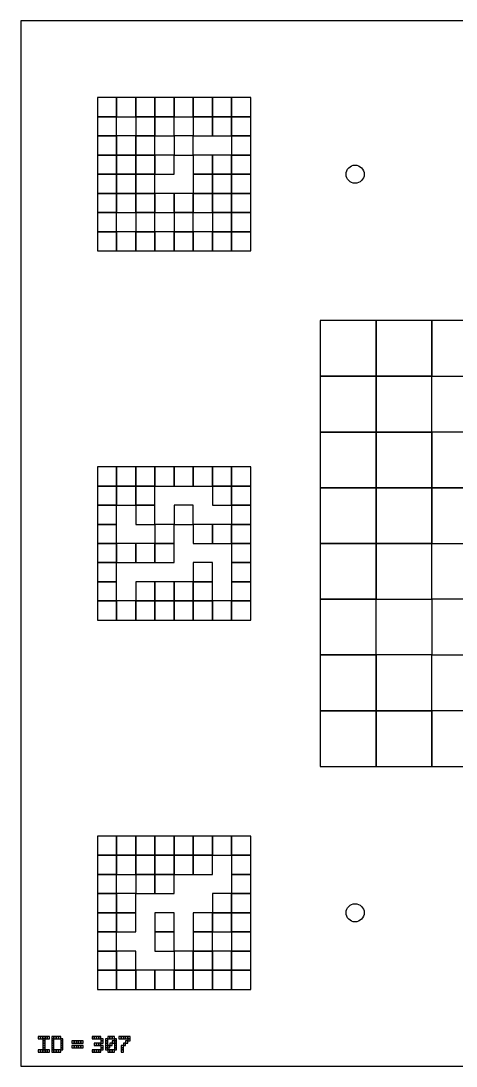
# Model space of a CAD drawing. Extents: x 0 to 1260, y 0 to 1580.
# Drawn here: x 960 to 1085, y 1280 to 1580 of the extents above; entities that cross this region are included whole.
import ezdxf

# ---------------------------------------------------------------- set-up
doc = ezdxf.new("R2010")
doc.units = 0
for name, color, linetype in [('BLACK_POCKET', 7, 'CONTINUOUS'), ('BOARD_TEXT', 7, 'CONTINUOUS'), ('CUT', 7, 'CONTINUOUS'), ('MOUNT_HOLE', 6, 'CONTINUOUS')]:
    doc.layers.add(name, color=color, linetype=linetype)

msp = doc.modelspace()

# ---------------------------------------------------------------- linework, layer by layer
at = {"layer": 'BLACK_POCKET'}
for p, q in [((987.5, 1558), (982, 1558)), ((982, 1558), (982, 1552.5)), ((987.5, 1552.5), (987.5, 1558)), ((993, 1558), (987.5, 1558)), ((987.5, 1558), (987.5, 1552.5)), ((993, 1552.5), (993, 1558)), ((998.5, 1558), (993, 1558)), ((993, 1558), (993, 1552.5)), ((998.5, 1552.5), (998.5, 1558)), ((1004, 1558), (998.5, 1558)), ((998.5, 1558), (998.5, 1552.5)), ((1004, 1552.5), (1004, 1558)), ((1009.5, 1558), (1004, 1558)), ((1004, 1558), (1004, 1552.5)), ((1009.5, 1552.5), (1009.5, 1558)), ((1015, 1558), (1009.5, 1558)), ((1009.5, 1558), (1009.5, 1552.5)), ((1015, 1552.5), (1015, 1558)), ((1020.5, 1558), (1015, 1558)), ((1015, 1558), (1015, 1552.5)), ((1020.5, 1552.5), (1020.5, 1558)), ((1026, 1558), (1020.5, 1558)), ((1020.5, 1558), (1020.5, 1552.5)), ((1026, 1552.5), (1026, 1558)), ((982, 1552.5), (987.5, 1552.5)), ((987.5, 1552.5), (982, 1552.5)), ((982, 1552.5), (982, 1547)), ((987.5, 1552.5), (993, 1552.5)), ((987.5, 1547), (987.5, 1552.5)), ((993, 1552.5), (998.5, 1552.5)), ((998.5, 1552.5), (993, 1552.5)), ((993, 1552.5), (993, 1547)), ((998.5, 1552.5), (1004, 1552.5)), ((998.5, 1547), (998.5, 1552.5)), ((1004, 1552.5), (998.5, 1552.5)), ((998.5, 1552.5), (998.5, 1547)), ((1004, 1552.5), (1009.5, 1552.5)), ((1004, 1547), (1004, 1552.5)), ((1009.5, 1552.5), (1015, 1552.5)), ((1015, 1552.5), (1009.5, 1552.5)), ((1009.5, 1552.5), (1009.5, 1547)), ((1015, 1552.5), (1020.5, 1552.5)), ((1015, 1547), (1015, 1552.5)), ((1020.5, 1552.5), (1015, 1552.5)), ((1015, 1552.5), (1015, 1547)), ((1020.5, 1552.5), (1026, 1552.5)), ((1020.5, 1547), (1020.5, 1552.5)), ((1026, 1552.5), (1020.5, 1552.5)), ((1020.5, 1552.5), (1020.5, 1547)), ((1026, 1547), (1026, 1552.5)), ((982, 1547), (987.5, 1547)), ((987.5, 1547), (982, 1547)), ((982, 1547), (982, 1541.5)), ((987.5, 1541.5), (987.5, 1547)), ((993, 1547), (987.5, 1547)), ((987.5, 1547), (987.5, 1541.5)), ((993, 1547), (998.5, 1547)), ((993, 1541.5), (993, 1547)), ((998.5, 1547), (993, 1547)), ((993, 1547), (993, 1541.5)), ((998.5, 1547), (1004, 1547)), ((998.5, 1541.5), (998.5, 1547)), ((1009.5, 1547), (1004, 1547)), ((1004, 1547), (1004, 1541.5)), ((1009.5, 1547), (1015, 1547)), ((1009.5, 1541.5), (1009.5, 1547)), ((1015, 1547), (1020.5, 1547)), ((1020.5, 1547), (1026, 1547)), ((1026, 1547), (1020.5, 1547)), ((1020.5, 1547), (1020.5, 1541.5)), ((1026, 1541.5), (1026, 1547)), ((982, 1541.5), (987.5, 1541.5)), ((987.5, 1541.5), (982, 1541.5)), ((982, 1541.5), (982, 1536)), ((987.5, 1541.5), (993, 1541.5)), ((987.5, 1536), (987.5, 1541.5)), ((993, 1541.5), (987.5, 1541.5)), ((987.5, 1541.5), (987.5, 1536)), ((993, 1541.5), (998.5, 1541.5)), ((993, 1536), (993, 1541.5)), ((998.5, 1541.5), (993, 1541.5)), ((993, 1541.5), (993, 1536)), ((998.5, 1536), (998.5, 1541.5)), ((1004, 1541.5), (998.5, 1541.5)), ((998.5, 1541.5), (998.5, 1536)), ((1004, 1541.5), (1009.5, 1541.5)), ((1004, 1536), (1004, 1541.5)), ((1015, 1541.5), (1009.5, 1541.5)), ((1009.5, 1541.5), (1009.5, 1536)), ((1015, 1536), (1015, 1541.5)), ((1020.5, 1541.5), (1015, 1541.5)), ((1015, 1541.5), (1015, 1536)), ((1020.5, 1541.5), (1026, 1541.5)), ((1020.5, 1536), (1020.5, 1541.5)), ((1026, 1541.5), (1020.5, 1541.5)), ((1020.5, 1541.5), (1020.5, 1536)), ((1026, 1536), (1026, 1541.5)), ((982, 1536), (987.5, 1536)), ((987.5, 1536), (982, 1536)), ((982, 1536), (982, 1530.5)), ((987.5, 1536), (993, 1536)), ((987.5, 1530.5), (987.5, 1536)), ((993, 1536), (987.5, 1536)), ((987.5, 1536), (987.5, 1530.5)), ((993, 1536), (998.5, 1536)), ((993, 1530.5), (993, 1536)), ((998.5, 1536), (993, 1536)), ((993, 1536), (993, 1530.5)), ((998.5, 1536), (1004, 1536)), ((998.5, 1530.5), (998.5, 1536)), ((1009.5, 1536), (1015, 1536)), ((1015, 1536), (1009.5, 1536)), ((1009.5, 1536), (1009.5, 1530.5)), ((1015, 1536), (1020.5, 1536)), ((1015, 1530.5), (1015, 1536)), ((1020.5, 1536), (1015, 1536)), ((1015, 1536), (1015, 1530.5)), ((1020.5, 1536), (1026, 1536)), ((1020.5, 1530.5), (1020.5, 1536)), ((1026, 1536), (1020.5, 1536)), ((1020.5, 1536), (1020.5, 1530.5)), ((1026, 1530.5), (1026, 1536)), ((982, 1530.5), (987.5, 1530.5)), ((987.5, 1530.5), (982, 1530.5)), ((982, 1530.5), (982, 1525)), ((987.5, 1530.5), (993, 1530.5)), ((987.5, 1525), (987.5, 1530.5)), ((993, 1530.5), (987.5, 1530.5)), ((987.5, 1530.5), (987.5, 1525)), ((993, 1530.5), (998.5, 1530.5)), ((993, 1525), (993, 1530.5)), ((998.5, 1530.5), (993, 1530.5)), ((993, 1530.5), (993, 1525)), ((998.5, 1525), (998.5, 1530.5)), ((1004, 1530.5), (998.5, 1530.5)), ((998.5, 1530.5), (998.5, 1525)), ((1004, 1525), (1004, 1530.5)), ((1009.5, 1530.5), (1004, 1530.5)), ((1004, 1530.5), (1004, 1525)), ((1009.5, 1530.5), (1015, 1530.5)), ((1009.5, 1525), (1009.5, 1530.5)), ((1015, 1530.5), (1009.5, 1530.5)), ((1009.5, 1530.5), (1009.5, 1525)), ((1015, 1530.5), (1020.5, 1530.5)), ((1015, 1525), (1015, 1530.5)), ((1020.5, 1530.5), (1015, 1530.5)), ((1015, 1530.5), (1015, 1525)), ((1020.5, 1530.5), (1026, 1530.5)), ((1020.5, 1525), (1020.5, 1530.5)), ((1026, 1530.5), (1020.5, 1530.5)), ((1020.5, 1530.5), (1020.5, 1525)), ((1026, 1525), (1026, 1530.5)), ((982, 1525), (987.5, 1525)), ((987.5, 1525), (982, 1525)), ((982, 1525), (982, 1519.5)), ((987.5, 1525), (993, 1525)), ((987.5, 1519.5), (987.5, 1525)), ((993, 1525), (998.5, 1525)), ((998.5, 1525), (993, 1525)), ((993, 1525), (993, 1519.5)), ((998.5, 1525), (1004, 1525)), ((998.5, 1519.5), (998.5, 1525)), ((1004, 1525), (1009.5, 1525)), ((1009.5, 1525), (1004, 1525)), ((1004, 1525), (1004, 1519.5)), ((1009.5, 1525), (1015, 1525)), ((1009.5, 1519.5), (1009.5, 1525)), ((1015, 1525), (1020.5, 1525)), ((1020.5, 1525), (1015, 1525)), ((1015, 1525), (1015, 1519.5)), ((1020.5, 1525), (1026, 1525)), ((1020.5, 1519.5), (1020.5, 1525)), ((1026, 1525), (1020.5, 1525)), ((1020.5, 1525), (1020.5, 1519.5)), ((1026, 1519.5), (1026, 1525)), ((982, 1519.5), (987.5, 1519.5)), ((987.5, 1519.5), (982, 1519.5)), ((982, 1519.5), (982, 1514)), ((987.5, 1514), (987.5, 1519.5)), ((993, 1519.5), (987.5, 1519.5)), ((987.5, 1519.5), (987.5, 1514)), ((993, 1519.5), (998.5, 1519.5)), ((993, 1514), (993, 1519.5)), ((998.5, 1519.5), (993, 1519.5)), ((993, 1519.5), (993, 1514)), ((998.5, 1514), (998.5, 1519.5)), ((1004, 1519.5), (998.5, 1519.5)), ((998.5, 1519.5), (998.5, 1514)), ((1004, 1519.5), (1009.5, 1519.5)), ((1004, 1514), (1004, 1519.5)), ((1009.5, 1519.5), (1004, 1519.5)), ((1004, 1519.5), (1004, 1514)), ((1009.5, 1514), (1009.5, 1519.5)), ((1015, 1519.5), (1009.5, 1519.5)), ((1009.5, 1519.5), (1009.5, 1514)), ((1015, 1519.5), (1020.5, 1519.5)), ((1015, 1514), (1015, 1519.5)), ((1020.5, 1519.5), (1015, 1519.5)), ((1015, 1519.5), (1015, 1514)), ((1020.5, 1519.5), (1026, 1519.5)), ((1020.5, 1514), (1020.5, 1519.5)), ((1026, 1519.5), (1020.5, 1519.5)), ((1020.5, 1519.5), (1020.5, 1514)), ((1026, 1514), (1026, 1519.5)), ((982, 1514), (987.5, 1514)), ((987.5, 1514), (993, 1514)), ((993, 1514), (998.5, 1514)), ((998.5, 1514), (1004, 1514)), ((1004, 1514), (1009.5, 1514)), ((1009.5, 1514), (1015, 1514)), ((1015, 1514), (1020.5, 1514)), ((1020.5, 1514), (1026, 1514)), ((1062, 1494), (1046, 1494)), ((1046, 1494), (1046, 1478)), ((1062, 1478), (1062, 1494)), ((1078, 1494), (1062, 1494)), ((1062, 1494), (1062, 1478)), ((1078, 1478), (1078, 1494)), ((1094, 1494), (1078, 1494)), ((1078, 1494), (1078, 1478)), ((1046, 1478), (1062, 1478)), ((1062, 1478), (1046, 1478)), ((1046, 1478), (1046, 1462)), ((1062, 1478), (1078, 1478)), ((1062, 1462), (1062, 1478)), ((1078, 1478), (1062, 1478)), ((1062, 1478), (1062, 1462)), ((1078, 1478), (1094, 1478)), ((1078, 1462), (1078, 1478)), ((1046, 1462), (1062, 1462)), ((1062, 1462), (1046, 1462)), ((1046, 1462), (1046, 1446)), ((1062, 1462), (1078, 1462)), ((1062, 1446), (1062, 1462)), ((1078, 1462), (1062, 1462)), ((1062, 1462), (1062, 1446)), ((1078, 1446), (1078, 1462)), ((1094, 1462), (1078, 1462)), ((1078, 1462), (1078, 1446)), ((987.5, 1452), (982, 1452)), ((982, 1452), (982, 1446.5)), ((987.5, 1446.5), (987.5, 1452)), ((993, 1452), (987.5, 1452)), ((987.5, 1452), (987.5, 1446.5)), ((993, 1446.5), (993, 1452)), ((998.5, 1452), (993, 1452)), ((993, 1452), (993, 1446.5)), ((998.5, 1446.5), (998.5, 1452)), ((1004, 1452), (998.5, 1452)), ((998.5, 1452), (998.5, 1446.5)), ((1004, 1446.5), (1004, 1452)), ((1009.5, 1452), (1004, 1452)), ((1004, 1452), (1004, 1446.5)), ((1009.5, 1446.5), (1009.5, 1452)), ((1015, 1452), (1009.5, 1452)), ((1009.5, 1452), (1009.5, 1446.5)), ((1015, 1446.5), (1015, 1452)), ((1020.5, 1452), (1015, 1452)), ((1015, 1452), (1015, 1446.5)), ((1020.5, 1446.5), (1020.5, 1452)), ((1026, 1452), (1020.5, 1452)), ((1020.5, 1452), (1020.5, 1446.5)), ((1026, 1446.5), (1026, 1452)), ((982, 1446.5), (987.5, 1446.5)), ((987.5, 1446.5), (982, 1446.5)), ((982, 1446.5), (982, 1441)), ((987.5, 1446.5), (993, 1446.5)), ((987.5, 1441), (987.5, 1446.5)), ((993, 1446.5), (987.5, 1446.5)), ((987.5, 1446.5), (987.5, 1441)), ((993, 1446.5), (998.5, 1446.5)), ((993, 1441), (993, 1446.5)), ((998.5, 1446.5), (993, 1446.5)), ((993, 1446.5), (993, 1441)), ((998.5, 1446.5), (1004, 1446.5)), ((998.5, 1441), (998.5, 1446.5)), ((1004, 1446.5), (1009.5, 1446.5)), ((1009.5, 1446.5), (1015, 1446.5)), ((1015, 1446.5), (1020.5, 1446.5)), ((1020.5, 1446.5), (1015, 1446.5)), ((1015, 1446.5), (1015, 1441)), ((1020.5, 1446.5), (1026, 1446.5)), ((1020.5, 1441), (1020.5, 1446.5)), ((1026, 1446.5), (1020.5, 1446.5)), ((1020.5, 1446.5), (1020.5, 1441)), ((1026, 1441), (1026, 1446.5)), ((1046, 1446), (1062, 1446)), ((1062, 1446), (1046, 1446)), ((1046, 1446), (1046, 1430)), ((1062, 1446), (1078, 1446)), ((1062, 1430), (1062, 1446)), ((1078, 1446), (1062, 1446)), ((1062, 1446), (1062, 1430)), ((1078, 1446), (1094, 1446)), ((1078, 1430), (1078, 1446)), ((1094, 1446), (1078, 1446)), ((1078, 1446), (1078, 1430)), ((982, 1441), (987.5, 1441)), ((987.5, 1441), (982, 1441)), ((982, 1441), (982, 1435.5)), ((987.5, 1441), (993, 1441)), ((987.5, 1435.5), (987.5, 1441)), ((993, 1441), (998.5, 1441)), ((998.5, 1441), (993, 1441)), ((993, 1441), (993, 1435.5)), ((998.5, 1435.5), (998.5, 1441)), ((1009.5, 1441), (1004, 1441)), ((1004, 1441), (1004, 1435.5)), ((1009.5, 1435.5), (1009.5, 1441)), ((1015, 1441), (1020.5, 1441)), ((1020.5, 1441), (1026, 1441)), ((1026, 1441), (1020.5, 1441)), ((1020.5, 1441), (1020.5, 1435.5)), ((1026, 1435.5), (1026, 1441)), ((982, 1435.5), (987.5, 1435.5)), ((987.5, 1435.5), (982, 1435.5)), ((982, 1435.5), (982, 1430)), ((987.5, 1430), (987.5, 1435.5)), ((993, 1435.5), (998.5, 1435.5)), ((1004, 1435.5), (998.5, 1435.5)), ((998.5, 1435.5), (998.5, 1430)), ((1004, 1435.5), (1009.5, 1435.5)), ((1004, 1430), (1004, 1435.5)), ((1015, 1435.5), (1009.5, 1435.5)), ((1009.5, 1435.5), (1009.5, 1430)), ((1015, 1430), (1015, 1435.5)), ((1020.5, 1435.5), (1015, 1435.5)), ((1015, 1435.5), (1015, 1430)), ((1020.5, 1435.5), (1026, 1435.5)), ((1020.5, 1430), (1020.5, 1435.5)), ((1026, 1435.5), (1020.5, 1435.5)), ((1020.5, 1435.5), (1020.5, 1430)), ((1026, 1430), (1026, 1435.5)), ((982, 1430), (987.5, 1430)), ((987.5, 1430), (982, 1430)), ((982, 1430), (982, 1424.5)), ((987.5, 1424.5), (987.5, 1430)), ((993, 1430), (987.5, 1430)), ((987.5, 1430), (987.5, 1424.5)), ((993, 1424.5), (993, 1430)), ((998.5, 1430), (993, 1430)), ((993, 1430), (993, 1424.5)), ((998.5, 1430), (1004, 1430)), ((998.5, 1424.5), (998.5, 1430)), ((1004, 1430), (998.5, 1430)), ((998.5, 1430), (998.5, 1424.5)), ((1004, 1424.5), (1004, 1430)), ((1009.5, 1430), (1015, 1430)), ((1015, 1430), (1020.5, 1430)), ((1020.5, 1430), (1026, 1430)), ((1026, 1430), (1020.5, 1430)), ((1020.5, 1430), (1020.5, 1424.5)), ((1026, 1424.5), (1026, 1430)), ((1046, 1430), (1062, 1430)), ((1062, 1430), (1046, 1430)), ((1046, 1430), (1046, 1414)), ((1062, 1430), (1078, 1430)), ((1062, 1414), (1062, 1430)), ((1078, 1430), (1062, 1430)), ((1062, 1430), (1062, 1414)), ((1078, 1430), (1094, 1430)), ((1078, 1414), (1078, 1430)), ((982, 1424.5), (987.5, 1424.5)), ((987.5, 1424.5), (982, 1424.5)), ((982, 1424.5), (982, 1419)), ((987.5, 1424.5), (993, 1424.5)), ((987.5, 1419), (987.5, 1424.5)), ((993, 1424.5), (998.5, 1424.5)), ((998.5, 1424.5), (1004, 1424.5)), ((1015, 1424.5), (1009.5, 1424.5)), ((1009.5, 1424.5), (1009.5, 1419)), ((1015, 1419), (1015, 1424.5)), ((1020.5, 1424.5), (1026, 1424.5)), ((1026, 1424.5), (1020.5, 1424.5)), ((1020.5, 1424.5), (1020.5, 1419)), ((1026, 1419), (1026, 1424.5)), ((982, 1419), (987.5, 1419)), ((987.5, 1419), (982, 1419)), ((982, 1419), (982, 1413.5)), ((987.5, 1413.5), (987.5, 1419)), ((998.5, 1419), (993, 1419)), ((993, 1419), (993, 1413.5)), ((998.5, 1413.5), (998.5, 1419)), ((1004, 1419), (998.5, 1419)), ((998.5, 1419), (998.5, 1413.5)), ((1004, 1413.5), (1004, 1419)), ((1009.5, 1419), (1004, 1419)), ((1004, 1419), (1004, 1413.5)), ((1009.5, 1419), (1015, 1419)), ((1009.5, 1413.5), (1009.5, 1419)), ((1015, 1419), (1009.5, 1419)), ((1009.5, 1419), (1009.5, 1413.5)), ((1015, 1413.5), (1015, 1419)), ((1020.5, 1419), (1026, 1419)), ((1026, 1419), (1020.5, 1419)), ((1020.5, 1419), (1020.5, 1413.5)), ((1026, 1413.5), (1026, 1419)), ((982, 1413.5), (987.5, 1413.5)), ((987.5, 1413.5), (982, 1413.5)), ((982, 1413.5), (982, 1408)), ((987.5, 1408), (987.5, 1413.5)), ((993, 1413.5), (987.5, 1413.5)), ((987.5, 1413.5), (987.5, 1408)), ((993, 1413.5), (998.5, 1413.5)), ((993, 1408), (993, 1413.5)), ((998.5, 1413.5), (993, 1413.5)), ((993, 1413.5), (993, 1408)), ((998.5, 1413.5), (1004, 1413.5)), ((998.5, 1408), (998.5, 1413.5)), ((1004, 1413.5), (998.5, 1413.5)), ((998.5, 1413.5), (998.5, 1408)), ((1004, 1413.5), (1009.5, 1413.5)), ((1004, 1408), (1004, 1413.5)), ((1009.5, 1413.5), (1004, 1413.5)), ((1004, 1413.5), (1004, 1408)), ((1009.5, 1413.5), (1015, 1413.5)), ((1009.5, 1408), (1009.5, 1413.5)), ((1015, 1413.5), (1009.5, 1413.5)), ((1009.5, 1413.5), (1009.5, 1408)), ((1015, 1408), (1015, 1413.5)), ((1020.5, 1413.5), (1015, 1413.5)), ((1015, 1413.5), (1015, 1408)), ((1020.5, 1413.5), (1026, 1413.5)), ((1020.5, 1408), (1020.5, 1413.5)), ((1026, 1413.5), (1020.5, 1413.5)), ((1020.5, 1413.5), (1020.5, 1408)), ((1026, 1408), (1026, 1413.5)), ((1046, 1414), (1062, 1414)), ((1062, 1414), (1046, 1414)), ((1046, 1414), (1046, 1398)), ((1062, 1414), (1078, 1414)), ((1062, 1398), (1062, 1414)), ((1094, 1414), (1078, 1414)), ((1078, 1414), (1078, 1398)), ((982, 1408), (987.5, 1408)), ((987.5, 1408), (993, 1408)), ((993, 1408), (998.5, 1408)), ((998.5, 1408), (1004, 1408)), ((1004, 1408), (1009.5, 1408)), ((1009.5, 1408), (1015, 1408)), ((1015, 1408), (1020.5, 1408)), ((1020.5, 1408), (1026, 1408)), ((1046, 1398), (1062, 1398)), ((1062, 1398), (1046, 1398)), ((1046, 1398), (1046, 1382)), ((1062, 1382), (1062, 1398)), ((1078, 1398), (1062, 1398)), ((1062, 1398), (1062, 1382)), ((1078, 1398), (1094, 1398)), ((1078, 1382), (1078, 1398)), ((1046, 1382), (1062, 1382)), ((1062, 1382), (1046, 1382)), ((1046, 1382), (1046, 1366)), ((1062, 1382), (1078, 1382)), ((1062, 1366), (1062, 1382)), ((1078, 1382), (1062, 1382)), ((1062, 1382), (1062, 1366)), ((1078, 1366), (1078, 1382)), ((1094, 1382), (1078, 1382)), ((1078, 1382), (1078, 1366)), ((1046, 1366), (1062, 1366)), ((1062, 1366), (1078, 1366)), ((1078, 1366), (1094, 1366)), ((987.5, 1346), (982, 1346)), ((982, 1346), (982, 1340.5)), ((987.5, 1340.5), (987.5, 1346)), ((993, 1346), (987.5, 1346)), ((987.5, 1346), (987.5, 1340.5)), ((993, 1340.5), (993, 1346)), ((998.5, 1346), (993, 1346)), ((993, 1346), (993, 1340.5)), ((998.5, 1340.5), (998.5, 1346)), ((1004, 1346), (998.5, 1346)), ((998.5, 1346), (998.5, 1340.5)), ((1004, 1340.5), (1004, 1346)), ((1009.5, 1346), (1004, 1346)), ((1004, 1346), (1004, 1340.5)), ((1009.5, 1340.5), (1009.5, 1346)), ((1015, 1346), (1009.5, 1346)), ((1009.5, 1346), (1009.5, 1340.5)), ((1015, 1340.5), (1015, 1346)), ((1020.5, 1346), (1015, 1346)), ((1015, 1346), (1015, 1340.5)), ((1020.5, 1340.5), (1020.5, 1346)), ((1026, 1346), (1020.5, 1346)), ((1020.5, 1346), (1020.5, 1340.5)), ((1026, 1340.5), (1026, 1346)), ((982, 1340.5), (987.5, 1340.5)), ((987.5, 1340.5), (982, 1340.5)), ((982, 1340.5), (982, 1335)), ((987.5, 1340.5), (993, 1340.5)), ((987.5, 1335), (987.5, 1340.5)), ((993, 1340.5), (987.5, 1340.5)), ((987.5, 1340.5), (987.5, 1335)), ((993, 1340.5), (998.5, 1340.5)), ((993, 1335), (993, 1340.5)), ((998.5, 1340.5), (993, 1340.5)), ((993, 1340.5), (993, 1335)), ((998.5, 1340.5), (1004, 1340.5)), ((998.5, 1335), (998.5, 1340.5)), ((1004, 1340.5), (998.5, 1340.5)), ((998.5, 1340.5), (998.5, 1335)), ((1004, 1340.5), (1009.5, 1340.5)), ((1004, 1335), (1004, 1340.5)), ((1009.5, 1340.5), (1004, 1340.5)), ((1004, 1340.5), (1004, 1335)), ((1009.5, 1340.5), (1015, 1340.5)), ((1009.5, 1335), (1009.5, 1340.5)), ((1015, 1340.5), (1009.5, 1340.5)), ((1009.5, 1340.5), (1009.5, 1335)), ((1015, 1340.5), (1020.5, 1340.5)), ((1015, 1335), (1015, 1340.5)), ((1020.5, 1340.5), (1026, 1340.5)), ((1026, 1340.5), (1020.5, 1340.5)), ((1020.5, 1340.5), (1020.5, 1335)), ((1026, 1335), (1026, 1340.5)), ((982, 1335), (987.5, 1335)), ((987.5, 1335), (982, 1335)), ((982, 1335), (982, 1329.5)), ((987.5, 1335), (993, 1335)), ((987.5, 1329.5), (987.5, 1335)), ((993, 1335), (998.5, 1335)), ((998.5, 1335), (993, 1335)), ((993, 1335), (993, 1329.5)), ((998.5, 1335), (1004, 1335)), ((998.5, 1329.5), (998.5, 1335)), ((1004, 1335), (998.5, 1335)), ((998.5, 1335), (998.5, 1329.5)), ((1004, 1335), (1009.5, 1335)), ((1004, 1329.5), (1004, 1335)), ((1009.5, 1335), (1015, 1335)), ((1020.5, 1335), (1026, 1335)), ((1026, 1335), (1020.5, 1335)), ((1020.5, 1335), (1020.5, 1329.5)), ((1026, 1329.5), (1026, 1335)), ((982, 1329.5), (987.5, 1329.5)), ((987.5, 1329.5), (982, 1329.5)), ((982, 1329.5), (982, 1324)), ((987.5, 1324), (987.5, 1329.5)), ((993, 1329.5), (987.5, 1329.5)), ((987.5, 1329.5), (987.5, 1324)), ((993, 1329.5), (998.5, 1329.5)), ((993, 1324), (993, 1329.5)), ((998.5, 1329.5), (1004, 1329.5)), ((1020.5, 1329.5), (1015, 1329.5)), ((1015, 1329.5), (1015, 1324)), ((1020.5, 1329.5), (1026, 1329.5)), ((1020.5, 1324), (1020.5, 1329.5)), ((1026, 1329.5), (1020.5, 1329.5)), ((1020.5, 1329.5), (1020.5, 1324)), ((1026, 1324), (1026, 1329.5)), ((982, 1324), (987.5, 1324)), ((987.5, 1324), (982, 1324)), ((982, 1324), (982, 1318.5)), ((987.5, 1324), (993, 1324)), ((987.5, 1318.5), (987.5, 1324)), ((993, 1324), (987.5, 1324)), ((987.5, 1324), (987.5, 1318.5)), ((993, 1318.5), (993, 1324)), ((1004, 1324), (998.5, 1324)), ((998.5, 1324), (998.5, 1318.5)), ((1004, 1318.5), (1004, 1324)), ((1015, 1324), (1009.5, 1324)), ((1009.5, 1324), (1009.5, 1318.5)), ((1015, 1324), (1020.5, 1324)), ((1015, 1318.5), (1015, 1324)), ((1020.5, 1324), (1015, 1324)), ((1015, 1324), (1015, 1318.5)), ((1020.5, 1324), (1026, 1324)), ((1020.5, 1318.5), (1020.5, 1324)), ((1026, 1324), (1020.5, 1324)), ((1020.5, 1324), (1020.5, 1318.5)), ((1026, 1318.5), (1026, 1324)), ((982, 1318.5), (987.5, 1318.5)), ((987.5, 1318.5), (982, 1318.5)), ((982, 1318.5), (982, 1313)), ((987.5, 1318.5), (993, 1318.5)), ((987.5, 1313), (987.5, 1318.5)), ((998.5, 1318.5), (1004, 1318.5)), ((1004, 1318.5), (998.5, 1318.5)), ((998.5, 1318.5), (998.5, 1313)), ((1004, 1313), (1004, 1318.5)), ((1009.5, 1318.5), (1015, 1318.5)), ((1015, 1318.5), (1009.5, 1318.5)), ((1009.5, 1318.5), (1009.5, 1313)), ((1015, 1318.5), (1020.5, 1318.5)), ((1015, 1313), (1015, 1318.5)), ((1020.5, 1318.5), (1026, 1318.5)), ((1026, 1318.5), (1020.5, 1318.5)), ((1020.5, 1318.5), (1020.5, 1313)), ((1026, 1313), (1026, 1318.5)), ((982, 1313), (987.5, 1313)), ((987.5, 1313), (982, 1313)), ((982, 1313), (982, 1307.5)), ((987.5, 1307.5), (987.5, 1313)), ((993, 1313), (987.5, 1313)), ((987.5, 1313), (987.5, 1307.5)), ((993, 1307.5), (993, 1313)), ((998.5, 1313), (1004, 1313)), ((1009.5, 1313), (1004, 1313)), ((1004, 1313), (1004, 1307.5)), ((1009.5, 1313), (1015, 1313)), ((1009.5, 1307.5), (1009.5, 1313)), ((1015, 1313), (1009.5, 1313)), ((1009.5, 1313), (1009.5, 1307.5)), ((1015, 1307.5), (1015, 1313)), ((1020.5, 1313), (1015, 1313)), ((1015, 1313), (1015, 1307.5)), ((1020.5, 1313), (1026, 1313)), ((1020.5, 1307.5), (1020.5, 1313)), ((1026, 1313), (1020.5, 1313)), ((1020.5, 1313), (1020.5, 1307.5)), ((1026, 1307.5), (1026, 1313)), ((982, 1307.5), (987.5, 1307.5)), ((987.5, 1307.5), (982, 1307.5)), ((982, 1307.5), (982, 1302)), ((987.5, 1307.5), (993, 1307.5)), ((987.5, 1302), (987.5, 1307.5)), ((993, 1307.5), (987.5, 1307.5)), ((987.5, 1307.5), (987.5, 1302)), ((993, 1302), (993, 1307.5)), ((998.5, 1307.5), (993, 1307.5)), ((993, 1307.5), (993, 1302)), ((998.5, 1302), (998.5, 1307.5)), ((1004, 1307.5), (998.5, 1307.5)), ((998.5, 1307.5), (998.5, 1302)), ((1004, 1307.5), (1009.5, 1307.5)), ((1004, 1302), (1004, 1307.5)), ((1009.5, 1307.5), (1004, 1307.5)), ((1004, 1307.5), (1004, 1302)), ((1009.5, 1307.5), (1015, 1307.5)), ((1009.5, 1302), (1009.5, 1307.5)), ((1015, 1307.5), (1009.5, 1307.5)), ((1009.5, 1307.5), (1009.5, 1302)), ((1015, 1307.5), (1020.5, 1307.5)), ((1015, 1302), (1015, 1307.5)), ((1020.5, 1307.5), (1015, 1307.5)), ((1015, 1307.5), (1015, 1302)), ((1020.5, 1307.5), (1026, 1307.5)), ((1020.5, 1302), (1020.5, 1307.5)), ((1026, 1307.5), (1020.5, 1307.5)), ((1020.5, 1307.5), (1020.5, 1302)), ((1026, 1302), (1026, 1307.5)), ((982, 1302), (987.5, 1302)), ((987.5, 1302), (993, 1302)), ((993, 1302), (998.5, 1302)), ((998.5, 1302), (1004, 1302)), ((1004, 1302), (1009.5, 1302)), ((1009.5, 1302), (1015, 1302)), ((1015, 1302), (1020.5, 1302)), ((1020.5, 1302), (1026, 1302))]:
    msp.add_line(p, q, dxfattribs=at)
at = {"layer": 'BOARD_TEXT'}
for p, q in [((965.642857, 1288.5), (965, 1288.5)), ((965, 1288.5), (965, 1287.857143)), ((965, 1287.857143), (965.642857, 1287.857143)), ((965.642857, 1287.857143), (965.642857, 1288.5)), ((966.285714, 1288.5), (965.642857, 1288.5)), ((965.642857, 1288.5), (965.642857, 1287.857143)), ((965.642857, 1287.857143), (966.285714, 1287.857143)), ((966.285714, 1287.857143), (966.285714, 1288.5)), ((966.928571, 1288.5), (966.285714, 1288.5)), ((966.285714, 1288.5), (966.285714, 1287.857143)), ((966.285714, 1287.857143), (966.928571, 1287.857143)), ((966.928571, 1287.857143), (966.285714, 1287.857143)), ((966.285714, 1287.857143), (966.285714, 1287.214286)), ((966.285714, 1287.214286), (966.928571, 1287.214286)), ((966.928571, 1287.214286), (966.285714, 1287.214286)), ((966.285714, 1287.214286), (966.285714, 1286.571429)), ((966.928571, 1287.857143), (966.928571, 1288.5)), ((967.571429, 1288.5), (966.928571, 1288.5)), ((966.928571, 1288.5), (966.928571, 1287.857143)), ((966.928571, 1287.857143), (967.571429, 1287.857143)), ((966.928571, 1287.214286), (966.928571, 1287.857143)), ((966.928571, 1286.571429), (966.928571, 1287.214286)), ((967.571429, 1287.857143), (967.571429, 1288.5)), ((968.214286, 1288.5), (967.571429, 1288.5)), ((967.571429, 1288.5), (967.571429, 1287.857143)), ((967.571429, 1287.857143), (968.214286, 1287.857143)), ((968.214286, 1287.857143), (968.214286, 1288.5)), ((969.5, 1288.5), (968.857143, 1288.5)), ((968.857143, 1288.5), (968.857143, 1287.857143)), ((968.857143, 1287.857143), (969.5, 1287.857143)), ((969.5, 1287.857143), (968.857143, 1287.857143)), ((968.857143, 1287.857143), (968.857143, 1287.214286)), ((968.857143, 1287.214286), (969.5, 1287.214286)), ((969.5, 1287.214286), (968.857143, 1287.214286)), ((968.857143, 1287.214286), (968.857143, 1286.571429)), ((969.5, 1287.857143), (969.5, 1288.5)), ((970.142857, 1288.5), (969.5, 1288.5)), ((969.5, 1288.5), (969.5, 1287.857143)), ((969.5, 1287.857143), (970.142857, 1287.857143)), ((969.5, 1287.214286), (969.5, 1287.857143)), ((969.5, 1286.571429), (969.5, 1287.214286)), ((970.142857, 1287.857143), (970.142857, 1288.5)), ((970.785714, 1288.5), (970.142857, 1288.5)), ((970.142857, 1288.5), (970.142857, 1287.857143)), ((970.142857, 1287.857143), (970.785714, 1287.857143)), ((970.785714, 1287.857143), (970.785714, 1288.5)), ((971.428571, 1288.5), (970.785714, 1288.5)), ((970.785714, 1288.5), (970.785714, 1287.857143)), ((970.785714, 1287.857143), (971.428571, 1287.857143)), ((971.428571, 1287.857143), (971.428571, 1288.5)), ((972.071429, 1287.857143), (971.428571, 1287.857143)), ((971.428571, 1287.857143), (971.428571, 1287.214286)), ((971.428571, 1287.214286), (972.071429, 1287.214286)), ((972.071429, 1287.214286), (971.428571, 1287.214286)), ((971.428571, 1287.214286), (971.428571, 1286.571429)), ((972.071429, 1287.214286), (972.071429, 1287.857143)), ((972.071429, 1286.571429), (972.071429, 1287.214286)), ((975.285714, 1287.214286), (974.642857, 1287.214286)), ((974.642857, 1287.214286), (974.642857, 1286.571429)), ((975.285714, 1286.571429), (975.285714, 1287.214286)), ((975.928571, 1287.214286), (975.285714, 1287.214286)), ((975.285714, 1287.214286), (975.285714, 1286.571429)), ((975.928571, 1286.571429), (975.928571, 1287.214286)), ((976.571429, 1287.214286), (975.928571, 1287.214286)), ((975.928571, 1287.214286), (975.928571, 1286.571429)), ((976.571429, 1286.571429), (976.571429, 1287.214286)), ((977.214286, 1287.214286), (976.571429, 1287.214286)), ((976.571429, 1287.214286), (976.571429, 1286.571429)), ((977.214286, 1286.571429), (977.214286, 1287.214286)), ((977.857143, 1287.214286), (977.214286, 1287.214286)), ((977.214286, 1287.214286), (977.214286, 1286.571429)), ((977.857143, 1286.571429), (977.857143, 1287.214286)), ((981.071429, 1288.5), (980.428571, 1288.5)), ((980.428571, 1288.5), (980.428571, 1287.857143)), ((980.428571, 1287.857143), (981.071429, 1287.857143)), ((981.071429, 1287.857143), (981.071429, 1288.5)), ((981.714286, 1288.5), (981.071429, 1288.5)), ((981.071429, 1288.5), (981.071429, 1287.857143)), ((981.071429, 1287.857143), (981.714286, 1287.857143)), ((981.714286, 1287.857143), (981.714286, 1288.5)), ((982.357143, 1288.5), (981.714286, 1288.5)), ((981.714286, 1288.5), (981.714286, 1287.857143)), ((981.714286, 1287.857143), (982.357143, 1287.857143)), ((982.357143, 1287.857143), (982.357143, 1288.5)), ((983, 1288.5), (982.357143, 1288.5)), ((982.357143, 1288.5), (982.357143, 1287.857143)), ((982.357143, 1287.857143), (983, 1287.857143)), ((983, 1287.857143), (983, 1288.5)), ((983.642857, 1287.857143), (983, 1287.857143)), ((983, 1287.857143), (983, 1287.214286)), ((983, 1287.214286), (983.642857, 1287.214286)), ((983.642857, 1287.214286), (983, 1287.214286)), ((983, 1287.214286), (983, 1286.571429)), ((983.642857, 1287.214286), (983.642857, 1287.857143)), ((983.642857, 1286.571429), (983.642857, 1287.214286)), ((984.928571, 1287.857143), (984.285714, 1287.857143)), ((984.285714, 1287.857143), (984.285714, 1287.214286)), ((984.285714, 1287.214286), (984.928571, 1287.214286)), ((984.928571, 1287.214286), (984.285714, 1287.214286)), ((984.285714, 1287.214286), (984.285714, 1286.571429)), ((985.571429, 1288.5), (984.928571, 1288.5)), ((984.928571, 1288.5), (984.928571, 1287.857143)), ((984.928571, 1287.857143), (985.571429, 1287.857143)), ((984.928571, 1287.214286), (984.928571, 1287.857143)), ((984.928571, 1286.571429), (984.928571, 1287.214286)), ((985.571429, 1287.857143), (985.571429, 1288.5)), ((986.214286, 1288.5), (985.571429, 1288.5)), ((985.571429, 1288.5), (985.571429, 1287.857143)), ((985.571429, 1287.857143), (986.214286, 1287.857143)), ((986.214286, 1287.857143), (986.214286, 1288.5)), ((986.857143, 1288.5), (986.214286, 1288.5)), ((986.214286, 1288.5), (986.214286, 1287.857143)), ((986.214286, 1287.857143), (986.857143, 1287.857143)), ((986.857143, 1287.214286), (986.214286, 1287.214286)), ((986.214286, 1287.214286), (986.214286, 1286.571429)), ((986.857143, 1287.857143), (986.857143, 1288.5)), ((987.5, 1287.857143), (986.857143, 1287.857143)), ((986.857143, 1287.857143), (986.857143, 1287.214286)), ((986.857143, 1287.214286), (987.5, 1287.214286)), ((986.857143, 1286.571429), (986.857143, 1287.214286)), ((987.5, 1287.214286), (986.857143, 1287.214286)), ((986.857143, 1287.214286), (986.857143, 1286.571429)), ((987.5, 1287.214286), (987.5, 1287.857143)), ((987.5, 1286.571429), (987.5, 1287.214286)), ((988.785714, 1288.5), (988.142857, 1288.5)), ((988.142857, 1288.5), (988.142857, 1287.857143)), ((988.142857, 1287.857143), (988.785714, 1287.857143)), ((988.785714, 1287.857143), (988.785714, 1288.5)), ((989.428571, 1288.5), (988.785714, 1288.5)), ((988.785714, 1288.5), (988.785714, 1287.857143)), ((988.785714, 1287.857143), (989.428571, 1287.857143)), ((989.428571, 1287.857143), (989.428571, 1288.5)), ((990.071429, 1288.5), (989.428571, 1288.5)), ((989.428571, 1288.5), (989.428571, 1287.857143)), ((989.428571, 1287.857143), (990.071429, 1287.857143)), ((990.071429, 1287.857143), (990.071429, 1288.5)), ((990.714286, 1288.5), (990.071429, 1288.5)), ((990.071429, 1288.5), (990.071429, 1287.857143)), ((990.071429, 1287.857143), (990.714286, 1287.857143)), ((990.714286, 1287.214286), (990.071429, 1287.214286)), ((990.071429, 1287.214286), (990.071429, 1286.571429)), ((990.714286, 1287.857143), (990.714286, 1288.5)), ((991.357143, 1288.5), (990.714286, 1288.5)), ((990.714286, 1288.5), (990.714286, 1287.857143)), ((990.714286, 1287.857143), (991.357143, 1287.857143)), ((991.357143, 1287.857143), (990.714286, 1287.857143)), ((990.714286, 1287.857143), (990.714286, 1287.214286)), ((990.714286, 1287.214286), (991.357143, 1287.214286)), ((990.714286, 1286.571429), (990.714286, 1287.214286)), ((991.357143, 1287.857143), (991.357143, 1288.5)), ((991.357143, 1287.214286), (991.357143, 1287.857143)), ((965.642857, 1284.642857), (965, 1284.642857)), ((965, 1284.642857), (965, 1284)), ((965, 1284), (965.642857, 1284)), ((965.642857, 1284), (965.642857, 1284.642857)), ((966.285714, 1284.642857), (965.642857, 1284.642857)), ((965.642857, 1284.642857), (965.642857, 1284)), ((965.642857, 1284), (966.285714, 1284)), ((966.285714, 1286.571429), (966.928571, 1286.571429)), ((966.928571, 1286.571429), (966.285714, 1286.571429)), ((966.285714, 1286.571429), (966.285714, 1285.928571)), ((966.285714, 1285.928571), (966.928571, 1285.928571)), ((966.928571, 1285.928571), (966.285714, 1285.928571)), ((966.285714, 1285.928571), (966.285714, 1285.285714)), ((966.285714, 1285.285714), (966.928571, 1285.285714)), ((966.928571, 1285.285714), (966.285714, 1285.285714)), ((966.285714, 1285.285714), (966.285714, 1284.642857)), ((966.285714, 1284.642857), (966.928571, 1284.642857)), ((966.285714, 1284), (966.285714, 1284.642857)), ((966.928571, 1284.642857), (966.285714, 1284.642857)), ((966.285714, 1284.642857), (966.285714, 1284)), ((966.285714, 1284), (966.928571, 1284)), ((966.928571, 1285.928571), (966.928571, 1286.571429)), ((966.928571, 1285.285714), (966.928571, 1285.928571)), ((966.928571, 1284.642857), (966.928571, 1285.285714)), ((966.928571, 1284), (966.928571, 1284.642857)), ((967.571429, 1284.642857), (966.928571, 1284.642857)), ((966.928571, 1284.642857), (966.928571, 1284)), ((966.928571, 1284), (967.571429, 1284)), ((967.571429, 1284), (967.571429, 1284.642857)), ((968.214286, 1284.642857), (967.571429, 1284.642857)), ((967.571429, 1284.642857), (967.571429, 1284)), ((967.571429, 1284), (968.214286, 1284)), ((968.214286, 1284), (968.214286, 1284.642857)), ((968.857143, 1286.571429), (969.5, 1286.571429)), ((969.5, 1286.571429), (968.857143, 1286.571429)), ((968.857143, 1286.571429), (968.857143, 1285.928571)), ((968.857143, 1285.928571), (969.5, 1285.928571)), ((969.5, 1285.928571), (968.857143, 1285.928571)), ((968.857143, 1285.928571), (968.857143, 1285.285714)), ((968.857143, 1285.285714), (969.5, 1285.285714)), ((969.5, 1285.285714), (968.857143, 1285.285714)), ((968.857143, 1285.285714), (968.857143, 1284.642857)), ((968.857143, 1284.642857), (969.5, 1284.642857)), ((969.5, 1284.642857), (968.857143, 1284.642857)), ((968.857143, 1284.642857), (968.857143, 1284)), ((968.857143, 1284), (969.5, 1284)), ((969.5, 1285.928571), (969.5, 1286.571429)), ((969.5, 1285.285714), (969.5, 1285.928571)), ((969.5, 1284.642857), (969.5, 1285.285714)), ((969.5, 1284), (969.5, 1284.642857)), ((970.142857, 1284.642857), (969.5, 1284.642857)), ((969.5, 1284.642857), (969.5, 1284)), ((969.5, 1284), (970.142857, 1284)), ((970.142857, 1284), (970.142857, 1284.642857)), ((970.785714, 1284.642857), (970.142857, 1284.642857)), ((970.142857, 1284.642857), (970.142857, 1284)), ((970.142857, 1284), (970.785714, 1284)), ((970.785714, 1284), (970.785714, 1284.642857)), ((971.428571, 1284.642857), (970.785714, 1284.642857)), ((970.785714, 1284.642857), (970.785714, 1284)), ((970.785714, 1284), (971.428571, 1284)), ((971.428571, 1286.571429), (972.071429, 1286.571429)), ((972.071429, 1286.571429), (971.428571, 1286.571429)), ((971.428571, 1286.571429), (971.428571, 1285.928571)), ((971.428571, 1285.928571), (972.071429, 1285.928571)), ((972.071429, 1285.928571), (971.428571, 1285.928571)), ((971.428571, 1285.928571), (971.428571, 1285.285714)), ((971.428571, 1285.285714), (972.071429, 1285.285714)), ((972.071429, 1285.285714), (971.428571, 1285.285714)), ((971.428571, 1285.285714), (971.428571, 1284.642857)), ((971.428571, 1284.642857), (972.071429, 1284.642857)), ((971.428571, 1284), (971.428571, 1284.642857)), ((972.071429, 1285.928571), (972.071429, 1286.571429)), ((972.071429, 1285.285714), (972.071429, 1285.928571)), ((972.071429, 1284.642857), (972.071429, 1285.285714)), ((974.642857, 1286.571429), (975.285714, 1286.571429)), ((975.285714, 1285.928571), (974.642857, 1285.928571)), ((974.642857, 1285.928571), (974.642857, 1285.285714)), ((974.642857, 1285.285714), (975.285714, 1285.285714)), ((975.285714, 1286.571429), (975.928571, 1286.571429)), ((975.285714, 1285.285714), (975.285714, 1285.928571)), ((975.928571, 1285.928571), (975.285714, 1285.928571)), ((975.285714, 1285.928571), (975.285714, 1285.285714)), ((975.285714, 1285.285714), (975.928571, 1285.285714)), ((975.928571, 1286.571429), (976.571429, 1286.571429)), ((975.928571, 1285.285714), (975.928571, 1285.928571)), ((976.571429, 1285.928571), (975.928571, 1285.928571)), ((975.928571, 1285.928571), (975.928571, 1285.285714)), ((975.928571, 1285.285714), (976.571429, 1285.285714)), ((976.571429, 1286.571429), (977.214286, 1286.571429)), ((976.571429, 1285.285714), (976.571429, 1285.928571)), ((977.214286, 1285.928571), (976.571429, 1285.928571)), ((976.571429, 1285.928571), (976.571429, 1285.285714)), ((976.571429, 1285.285714), (977.214286, 1285.285714)), ((977.214286, 1286.571429), (977.857143, 1286.571429)), ((977.214286, 1285.285714), (977.214286, 1285.928571)), ((977.857143, 1285.928571), (977.214286, 1285.928571)), ((977.214286, 1285.928571), (977.214286, 1285.285714)), ((977.214286, 1285.285714), (977.857143, 1285.285714)), ((977.857143, 1285.285714), (977.857143, 1285.928571)), ((981.071429, 1284.642857), (980.428571, 1284.642857)), ((980.428571, 1284.642857), (980.428571, 1284)), ((980.428571, 1284), (981.071429, 1284)), ((981.714286, 1286.571429), (981.071429, 1286.571429)), ((981.071429, 1286.571429), (981.071429, 1285.928571)), ((981.071429, 1285.928571), (981.714286, 1285.928571)), ((981.071429, 1284), (981.071429, 1284.642857)), ((981.714286, 1284.642857), (981.071429, 1284.642857)), ((981.071429, 1284.642857), (981.071429, 1284)), ((981.071429, 1284), (981.714286, 1284)), ((981.714286, 1285.928571), (981.714286, 1286.571429)), ((982.357143, 1286.571429), (981.714286, 1286.571429)), ((981.714286, 1286.571429), (981.714286, 1285.928571)), ((981.714286, 1285.928571), (982.357143, 1285.928571)), ((981.714286, 1284), (981.714286, 1284.642857)), ((982.357143, 1284.642857), (981.714286, 1284.642857)), ((981.714286, 1284.642857), (981.714286, 1284)), ((981.714286, 1284), (982.357143, 1284)), ((982.357143, 1285.928571), (982.357143, 1286.571429)), ((983, 1286.571429), (982.357143, 1286.571429)), ((982.357143, 1286.571429), (982.357143, 1285.928571)), ((982.357143, 1285.928571), (983, 1285.928571)), ((982.357143, 1284), (982.357143, 1284.642857)), ((983, 1284.642857), (982.357143, 1284.642857)), ((982.357143, 1284.642857), (982.357143, 1284)), ((982.357143, 1284), (983, 1284)), ((983, 1286.571429), (983.642857, 1286.571429)), ((983, 1285.928571), (983, 1286.571429)), ((983.642857, 1285.928571), (983, 1285.928571)), ((983, 1285.928571), (983, 1285.285714)), ((983, 1285.285714), (983.642857, 1285.285714)), ((983.642857, 1285.285714), (983, 1285.285714)), ((983, 1285.285714), (983, 1284.642857)), ((983, 1284.642857), (983.642857, 1284.642857)), ((983, 1284), (983, 1284.642857)), ((983.642857, 1285.285714), (983.642857, 1285.928571)), ((983.642857, 1284.642857), (983.642857, 1285.285714)), ((984.285714, 1286.571429), (984.928571, 1286.571429)), ((984.928571, 1286.571429), (984.285714, 1286.571429)), ((984.285714, 1286.571429), (984.285714, 1285.928571)), ((984.285714, 1285.928571), (984.928571, 1285.928571)), ((984.928571, 1285.928571), (984.285714, 1285.928571)), ((984.285714, 1285.928571), (984.285714, 1285.285714)), ((984.285714, 1285.285714), (984.928571, 1285.285714)), ((984.928571, 1285.285714), (984.285714, 1285.285714)), ((984.285714, 1285.285714), (984.285714, 1284.642857)), ((984.285714, 1284.642857), (984.928571, 1284.642857)), ((984.928571, 1285.928571), (984.928571, 1286.571429)), ((984.928571, 1285.285714), (984.928571, 1285.928571)), ((985.571429, 1285.928571), (984.928571, 1285.928571)), ((984.928571, 1285.928571), (984.928571, 1285.285714)), ((984.928571, 1285.285714), (985.571429, 1285.285714)), ((984.928571, 1284.642857), (984.928571, 1285.285714)), ((985.571429, 1284.642857), (984.928571, 1284.642857)), ((984.928571, 1284.642857), (984.928571, 1284)), ((984.928571, 1284), (985.571429, 1284)), ((986.214286, 1286.571429), (985.571429, 1286.571429)), ((985.571429, 1286.571429), (985.571429, 1285.928571)), ((985.571429, 1285.928571), (986.214286, 1285.928571)), ((985.571429, 1285.285714), (985.571429, 1285.928571)), ((985.571429, 1284), (985.571429, 1284.642857)), ((986.214286, 1284.642857), (985.571429, 1284.642857)), ((985.571429, 1284.642857), (985.571429, 1284)), ((985.571429, 1284), (986.214286, 1284)), ((986.214286, 1286.571429), (986.857143, 1286.571429)), ((986.214286, 1285.928571), (986.214286, 1286.571429)), ((986.214286, 1284), (986.214286, 1284.642857)), ((986.857143, 1284.642857), (986.214286, 1284.642857)), ((986.214286, 1284.642857), (986.214286, 1284)), ((986.214286, 1284), (986.857143, 1284)), ((986.857143, 1286.571429), (987.5, 1286.571429)), ((987.5, 1286.571429), (986.857143, 1286.571429)), ((986.857143, 1286.571429), (986.857143, 1285.928571)), ((986.857143, 1285.928571), (987.5, 1285.928571)), ((987.5, 1285.928571), (986.857143, 1285.928571)), ((986.857143, 1285.928571), (986.857143, 1285.285714)), ((986.857143, 1285.285714), (987.5, 1285.285714)), ((987.5, 1285.285714), (986.857143, 1285.285714)), ((986.857143, 1285.285714), (986.857143, 1284.642857)), ((986.857143, 1284.642857), (987.5, 1284.642857)), ((986.857143, 1284), (986.857143, 1284.642857)), ((987.5, 1285.928571), (987.5, 1286.571429)), ((987.5, 1285.285714), (987.5, 1285.928571)), ((987.5, 1284.642857), (987.5, 1285.285714)), ((989.428571, 1285.928571), (988.785714, 1285.928571)), ((988.785714, 1285.928571), (988.785714, 1285.285714)), ((988.785714, 1285.285714), (989.428571, 1285.285714)), ((989.428571, 1285.285714), (988.785714, 1285.285714)), ((988.785714, 1285.285714), (988.785714, 1284.642857)), ((988.785714, 1284.642857), (989.428571, 1284.642857)), ((989.428571, 1284.642857), (988.785714, 1284.642857)), ((988.785714, 1284.642857), (988.785714, 1284)), ((988.785714, 1284), (989.428571, 1284)), ((990.071429, 1286.571429), (989.428571, 1286.571429)), ((989.428571, 1286.571429), (989.428571, 1285.928571)), ((989.428571, 1285.928571), (990.071429, 1285.928571)), ((989.428571, 1285.285714), (989.428571, 1285.928571)), ((989.428571, 1284.642857), (989.428571, 1285.285714)), ((989.428571, 1284), (989.428571, 1284.642857)), ((990.071429, 1286.571429), (990.714286, 1286.571429)), ((990.071429, 1285.928571), (990.071429, 1286.571429))]:
    msp.add_line(p, q, dxfattribs=at)
at = {"layer": 'CUT'}
for p, q in [((1260, 1580), (960, 1580)), ((960, 1580), (960, 1280)), ((960, 1280), (1260, 1280))]:
    msp.add_line(p, q, dxfattribs=at)
at = {"layer": 'MOUNT_HOLE'}
for centre in [(1056, 1536), (1056, 1324)]:
    msp.add_circle(centre, 2.6, dxfattribs=at)

doc.saveas('drawing.dxf')
